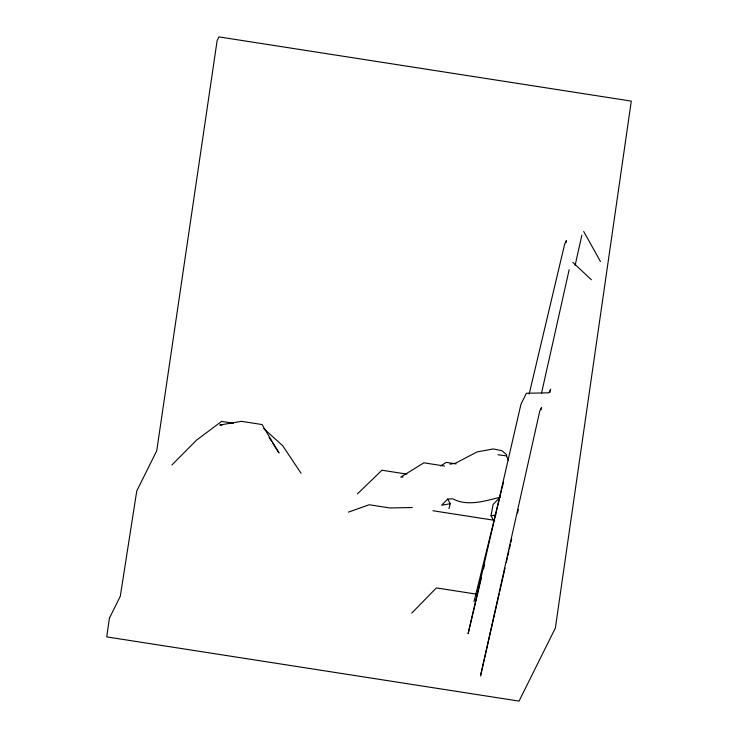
<?xml version="1.0" encoding="UTF-8"?>
<svg xmlns="http://www.w3.org/2000/svg" width="738" height="738" viewBox="0 0 738 738"><rect width="100%" height="100%" fill="white"/><g stroke="black" fill="none" stroke-linecap="round" stroke-linejoin="round"><path stroke-width="1.11" d="M508.408 460.457L506.499 455.853L506.692 454.765L501.905 450.733L493.27 448.935L477.016 451.942L455.577 463.169L449.977 464.184M493.648 520.318L491.019 515.761L493.085 504.46L500.096 497.255C485.05 500.973 467.403 506.711 452.754 498.796L447.662 499.063L441.61 505.262M565.972 242.719L566.47 240.477L564.653 244.13L529.174 394.083M541.554 393.105L569.173 269.628M575.105 265.422L581.876 235.118M499.165 593.952L480.512 675.98L539.764 411.075L541.581 407.422L541.065 409.673M499.672 591.701L505.041 568.103M506.314 562.485L507.338 557.993M507.845 555.742L508.869 551.249M509.386 549.007L510.401 544.506M510.917 542.264L511.683 538.888M517.559 513.048L518.325 509.672M549.865 392.524L550.659 389.166L548.841 392.819L526.406 393.262L520.963 404.212L468.095 633.748L481.416 577.891M483.547 568.952L484.617 564.487M474.008 601.636L501.37 490.881M501.923 488.639L503.584 481.932M448.925 508.611L450.263 503.694L447.662 499.063M411.693 613.158L436.407 587.909L476.554 594.164M171.899 464.968L196.557 440.125L221.631 421.389L233.568 423.243M357.45 493.86L381.933 470.235L406.896 474.119M440.521 465.955L446.305 462.385L456.075 463.907M348.373 512.126L369.231 504.755L389.849 507.965L412.274 507.523M442.689 505.069L450.263 503.694M491.019 515.761L495.936 514.958M222.055 424.996L219.813 425.033L241.427 421.333L262.045 424.544L279.029 452.966L272.811 443.289M402.985 477.052L400.743 477.099L423.88 462.827L444.497 466.038M497.947 454.765L506.499 455.853M432.892 510.733L494.746 520.364M263.687 428.547L282.663 445.66L301.049 473.27M572.799 262.331L591.369 279.767M269.084 437.477L271.566 441.352M583.693 231.464L600.446 261.51M109.399 618.186L106.706 636.894L519.045 701.1L555.363 628.056L631.294 101.106L218.955 36.9L217.138 40.553L156.733 450.798L136.761 490.973L120.294 596.276L109.399 618.186"/></g></svg>
